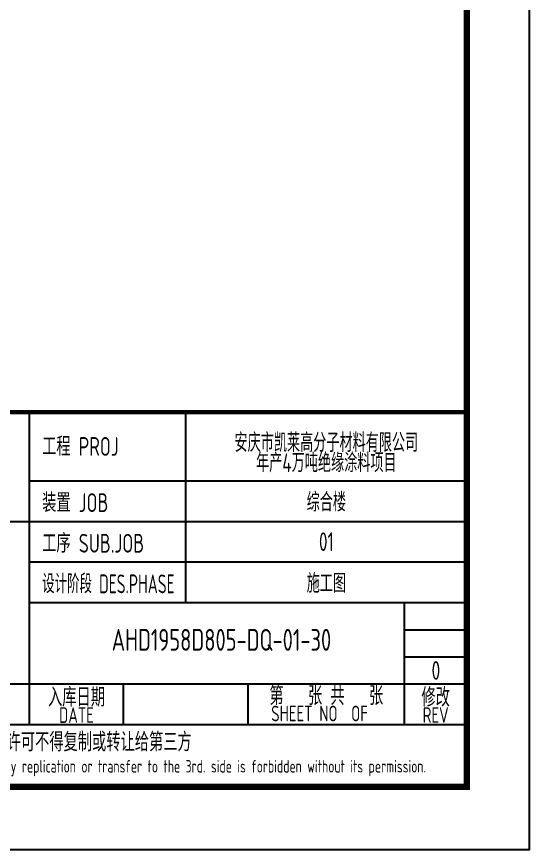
# Model space of a CAD drawing. Extents: x 6250600 to 6678662, y -692028 to -290561.
# Drawn here: x 6595229 to 6603438, y -603660 to -590330 of the extents above; entities that cross this region are included whole.
import ezdxf
from ezdxf.enums import TextEntityAlignment as Align

# ---------------------------------------------------------------- set-up
doc = ezdxf.new("R2010")
doc.units = 0
doc.header["$LTSCALE"] = 1000
doc.header["$MEASUREMENT"] = 0
doc.layers.get('0').update_dxf_attribs({"linetype": 'CONTINUOUS'})
doc.layers.add('AXIS', color=3, linetype='CONTINUOUS')
doc.layers.add('PUB_TITLE', color=4, linetype='CONTINUOUS')
doc.styles.add('AHD', font='sceie.shx', dxfattribs={"width": 0.7, "bigfont": 'sceic.shx'})
doc.styles.add('sceie', font='sceie.shx', dxfattribs={"width": 0.7, "bigfont": 'sceic.shx'})
doc.styles.add('TSSD_Rein', font='Tssdeng.shx', dxfattribs={"width": 0.7, "bigfont": 'hztxt.shx'})

msp = doc.modelspace()

# ---------------------------------------------------------------- linework, layer by layer
for p, q in [((6595437.7, -601660.1), (6595437.7, -596660.1)), ((6597937.7, -599710.1), (6597937.7, -596660.1)), ((6602437.7, -602660.1), (6602437.7, -596660.1)), ((6595437.7, -597760.1), (6602437.7, -597760.1)), ((6584437.7, -598410.1), (6602437.7, -598410.1)), ((6595437.7, -599060.1), (6602437.7, -599060.1)), ((6595437.7, -599710.1), (6602437.7, -599710.1)), ((6601437.7, -601660.1), (6601437.7, -599710.1)), ((6601437.7, -600143.4), (6602437.7, -600143.4)), ((6601437.7, -600576.7), (6602437.7, -600576.7)), ((6584437.7, -601010.1), (6602437.7, -601010.1)), ((6596937.7, -601660.1), (6596937.7, -601010.1)), ((6598937.7, -601660.1), (6598937.7, -601010.1)), ((6584437.7, -601660.1), (6602437.7, -601660.1)), ((6584437.7, -602660.1), (6602437.7, -602660.1))]:
    msp.add_line(p, q)
msp.add_lwpolyline([(6602437.7, -596660.1, 70, 70, 0), (6584437.7, -596660.1, 70, 70, 0), (6584437.7, -602660.1, 0, 0, 0)], format="xyseb")
at = {"layer": 'PUB_TITLE', "color": 4}
msp.add_lwpolyline([(6544037.7, -603660.1), (6603437.7, -603660.1), (6603437.7, -561660.1), (6544037.7, -561660.1)], close=True, dxfattribs=at)
at = {"layer": 'PUB_TITLE', "color": 4, "const_width": 100}
msp.add_lwpolyline([(6546537.7, -602660.1), (6602437.7, -602660.1), (6602437.7, -562660.1), (6546537.7, -562660.1)], close=True, dxfattribs=at)

# ---------------------------------------------------------------- texts
at = {"style": 'AHD'}
for s, width, p in [('工程 PROJ', 0.8, (6595637.7, -597360.1)), ('工程 PROJ', 0.8, (6595637.7, -597360.1)), ('装置 JOB', 0.8, (6595637.7, -598260.1)), ('装置 JOB', 0.8, (6595637.7, -598260.1)), ('工序 SUB.JOB', 0.8, (6595637.7, -598910.1)), ('工序 SUB.JOB', 0.8, (6595637.7, -598910.1)), ('设计阶段 DES.PHASE', 0.7, (6595637.7, -599560.1)), ('设计阶段 DES.PHASE', 0.7, (6595637.7, -599560.1))]:
    msp.add_text(s, height=300, dxfattribs=dict(at, width=width)).set_placement(p)
at = {"style": 'AHD', "width": 0.8}
for s, height, p in [('入库日期', 300, (6596187.7, -601210.1)), ('入库日期', 300, (6596187.7, -601210.1)), ('第   张 共   张', 300, (6600187.7, -601185.1)), ('修改', 300, (6601937.7, -601210.1)), ('修改', 300, (6601937.7, -601210.1)), ('DATE', 250, (6596187.7, -601510.1)), ('DATE', 250, (6596187.7, -601510.1)), ('SHEET NO  OF  ', 250, (6600187.7, -601485.1)), ('SHEET NO  OF  ', 250, (6600187.7, -601485.1)), ('REV', 250, (6601937.7, -601510.1)), ('REV', 250, (6601937.7, -601510.1)), ('本文件专有权属安徽华东化工医药工程有限责任公司所有,未经许可不得复制或转让给第三方', 300, (6593437.7, -601960.1)), ('本文件专有权属安徽华东化工医药工程有限责任公司所有,未经许可不得复制或转让给第三方', 300, (6593437.7, -601960.1)), ('The proprietary right of this document belongs to Anhui Huadong Chemical And Medical Engineering  Co.,Ltd.  and any replication or transfer to the 3rd. side is forbidden without its permission. ', 200, (6593437.7, -602360.1)), ('The proprietary right of this document belongs to Anhui Huadong Chemical And Medical Engineering  Co.,Ltd.  and any replication or transfer to the 3rd. side is forbidden without its permission. ', 200, (6593437.7, -602360.1))]:
    msp.add_text(s, height=height, dxfattribs=at).set_placement(p, align=Align.MIDDLE)
at = {"width": 0.8}
for tag, text, height, style, p in [('AHD1958D805-DQ-01-30', '200320-02-040', 350, 'sceie', (6598508.4, -600306.3)), ('0', '0', 300, 'AHD', (6601941.7, -600796.2)), ('0', '0', 300, 'AHD', (6601941.7, -600796.2))]:
    msp.add_attdef(tag, text=text, height=height, dxfattribs=dict(at, style=style)).set_placement(p, align=Align.MIDDLE)
at = {"layer": 'AXIS', "style": 'TSSD_Rein', "width": 0.7}
for s, p in [('安庆市凯莱高分子材料有限公司', (6600187.7, -597132.5)), ('年产4万吨绝缘涂料项目', (6600187.7, -597455.5)), ('综合楼', (6600187.7, -598085.1)), ('01', (6600187.7, -598735.1)), ('施工图', (6600187.7, -599385.1))]:
    msp.add_text(s, height=300, dxfattribs=at).set_placement(p, align=Align.MIDDLE)

doc.saveas('drawing.dxf')
